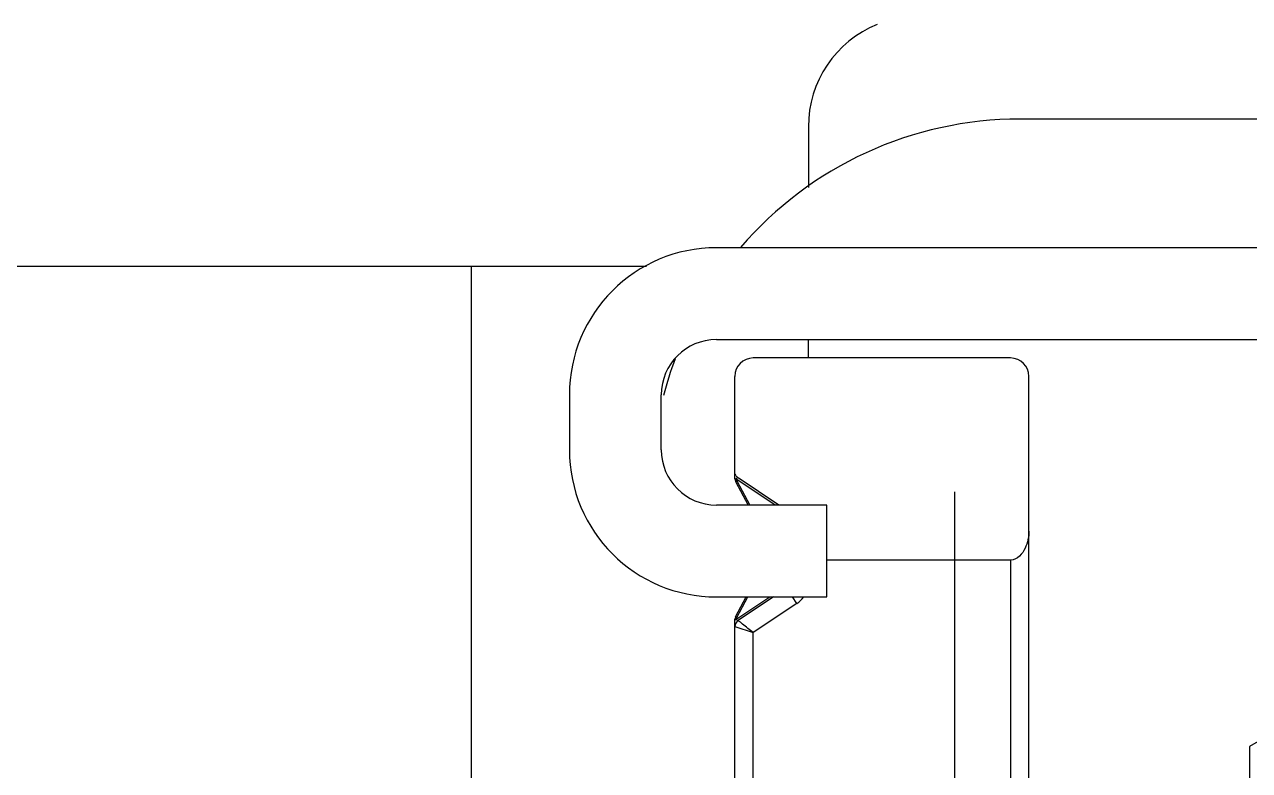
# Model space of a CAD drawing. Extents: x 1725261 to 1937680, y 860327 to 1571294.
# Drawn here: x 1828418.7 to 1828715.2, y 1228292.4 to 1228472.9 of the extents above; entities that cross this region are included whole.
import ezdxf

# ---------------------------------------------------------------- set-up
doc = ezdxf.new("R2010")
doc.units = 0
doc.header["$LTSCALE"] = 1000
doc.header["$MEASUREMENT"] = 0

msp = doc.modelspace()

# ---------------------------------------------------------------- linework, layer by layer
at = {"linetype": 'Continuous'}
for p, q in [((1829033.66, 1228450.04), (1828659.61, 1228450.04)), ((1828608.45, 1228448.18), (1828608.45, 1228433.45)), ((1828879.82, 1228418.9), (1828586.2, 1228418.9)), ((1825213.49, 1228414.45), (1828569.29, 1228414.45)), ((1828526.93, 1228280.99), (1828526.93, 1228414.45)), ((1828586.2, 1228396.65), (1828879.82, 1228396.65)), ((1828608.45, 1228392.21), (1828608.45, 1228396.65)), ((1828657.38, 1228392.21), (1828595.1, 1228392.21)), ((1828590.65, 1228364.5), (1828590.65, 1228387.76)), ((1828661.83, 1228262.02), (1828661.83, 1228387.76)), ((1828550.61, 1228383.31), (1828550.61, 1228369.96)), ((1828572.86, 1228369.96), (1828572.86, 1228383.31)), ((1828590.65, 1228362.93), (1828590.65, 1228364.2)), ((1828590.81, 1228362.3), (1828591.16, 1228362.48)), ((1828590.81, 1228362.3), (1828593.85, 1228356.62)), ((1828590.93, 1228362.58), (1828591.12, 1228362.5)), ((1828600.42, 1228356.62), (1828591.16, 1228362.79)), ((1828591.16, 1228362.48), (1828591.16, 1228362.79)), ((1828591.16, 1228362.48), (1828594.3, 1228356.62)), ((1828601.33, 1228356.62), (1828591.44, 1228363.21)), ((1828643.93, 1228187.53), (1828643.93, 1228359.84)), ((1828821.99, 1228359.79), (1828715.22, 1228298.14)), ((1828612.9, 1228356.62), (1828586.2, 1228356.62)), ((1828612.9, 1228334.37), (1828612.9, 1228356.62)), ((1828657.38, 1228343.27), (1828612.9, 1228343.27)), ((1828657.38, 1228343.27), (1828657.38, 1228258.93)), ((1828586.2, 1228334.37), (1828612.9, 1228334.37)), ((1828590.81, 1228329.58), (1828593.38, 1228334.37)), ((1828591.15, 1228329.08), (1828599.09, 1228334.37)), ((1828591.15, 1228329.4), (1828593.82, 1228334.37)), ((1828599.99, 1228334.37), (1828591.44, 1228328.67)), ((1828605.67, 1228332.81), (1828595.1, 1228325.76)), ((1828605.67, 1228332.81), (1828604.63, 1228334.37)), ((1828590.65, 1228327.21), (1828590.65, 1228328.95)), ((1828590.65, 1228144.38), (1828590.65, 1228327.19)), ((1828590.65, 1228327.19), (1828595.1, 1228325.76)), ((1828591.15, 1228329.4), (1828590.81, 1228329.58)), ((1828590.93, 1228329.3), (1828591.12, 1228329.38)), ((1828591.15, 1228329.08), (1828591.15, 1228329.4)), ((1828595.1, 1228147.24), (1828595.1, 1228325.76)), ((1828715.22, 1228298.14), (1828715.22, 1228174.86))]:
    msp.add_line(p, q, dxfattribs=at)
for centre, radius, start, end in [((1828635.14, 1228448.18), 26.69, 112.0243, 180), ((1828659.61, 1228361.06), 88.97, 90, 139.4173), ((1828586.2, 1228383.31), 35.59, 90, 180), ((1828586.2, 1228383.31), 13.35, 90, 180), ((1828659.61, 1228361.06), 88.97, 159.6685, 165.625), ((1828595.1, 1228387.76), 4.45, 90, 180), ((1828657.38, 1228387.76), 4.45, 0, 90), ((1828586.2, 1228369.96), 35.59, 180, 270), ((1828586.2, 1228369.96), 13.35, 180, 270), ((1828591.99, 1228362.93), 1.33, 180, 208.1839), ((1828591.41, 1228363.45), 0.995, 238.1081, 241.2843), ((1828592.43, 1228364.69), 1.78, 215.4223, 236.3099), ((1828591.7, 1228364.08), 1.68, 249.7941, 251.2334), ((1828602.22, 1228337.99), 6.23, 303.6901, 324.1234), ((1828591.99, 1228328.95), 1.33, 151.8161, 180), ((1828592.43, 1228327.19), 1.78, 123.6901, 180), ((1828591.41, 1228328.43), 0.995, 118.7138, 121.9), ((1828591.7, 1228327.8), 1.68, 108.7744, 110.2094)]:
    msp.add_arc(centre, radius, start, end, dxfattribs=at)
for points in [[(1828590.98, 1228363.65), (1828590.81, 1228363.9), (1828590.65, 1228364.2), (1828590.65, 1228364.5)], [(1828590.65, 1228362.93), (1828590.65, 1228362.79), (1828590.77, 1228362.68), (1828590.88, 1228362.61)], [(1828590.65, 1228328.95), (1828590.65, 1228329.08), (1828590.77, 1228329.2), (1828590.88, 1228329.27)]]:
    msp.add_open_spline(points, degree=3, dxfattribs=at)
for points, knots in [([(1828590.71, 1228363.07), (1828590.69, 1228363.1), (1828590.66, 1228363.15), (1828590.65, 1228363.21), (1828590.65, 1228363.24)], [0, 0, 0, 0, 0.519447, 1, 1, 1, 1]), ([(1828591.16, 1228362.79), (1828591.11, 1228362.81), (1828590.94, 1228362.87), (1828590.78, 1228362.97), (1828590.71, 1228363.07)], [0, 0, 0, 0, 0.298151, 1, 1, 1, 1]), ([(1828591.16, 1228362.79), (1828591.13, 1228362.94), (1828591.07, 1228363.32), (1828591.38, 1228363.25), (1828591.44, 1228363.21)], [0, 0, 0, 0, 0.652586, 1, 1, 1, 1]), ([(1828661.83, 1228350.33), (1828661.83, 1228349.62), (1828661.67, 1228348.18), (1828660.96, 1228346.08), (1828659.72, 1228344.12), (1828658.19, 1228343.27), (1828657.38, 1228343.27)], [0, 0, 0, 0, 0.235531, 0.478205, 0.731471, 1, 1, 1, 1]), ([(1828590.71, 1228328.81), (1828590.69, 1228328.78), (1828590.66, 1228328.73), (1828590.65, 1228328.67), (1828590.65, 1228328.64)], [0, 0, 0, 0, 0.519543, 1, 1, 1, 1]), ([(1828591.15, 1228329.08), (1828591.11, 1228329.07), (1828590.94, 1228329), (1828590.78, 1228328.91), (1828590.71, 1228328.81)], [0, 0, 0, 0, 0.29815, 1, 1, 1, 1]), ([(1828591.44, 1228328.67), (1828591.38, 1228328.63), (1828591.07, 1228328.56), (1828591.13, 1228328.93), (1828591.15, 1228329.08)], [0, 0, 0, 0, 0.346904, 1, 1, 1, 1]), ([(1828595.1, 1228325.76), (1828594.25, 1228326.44), (1828593, 1228327.37), (1828591.84, 1228328.41), (1828591.44, 1228328.67)], [0, 0, 0, 0, 0.698346, 1, 1, 1, 1])]:
    msp.add_open_spline(points, degree=3, knots=knots, dxfattribs=at)

doc.saveas('drawing.dxf')
